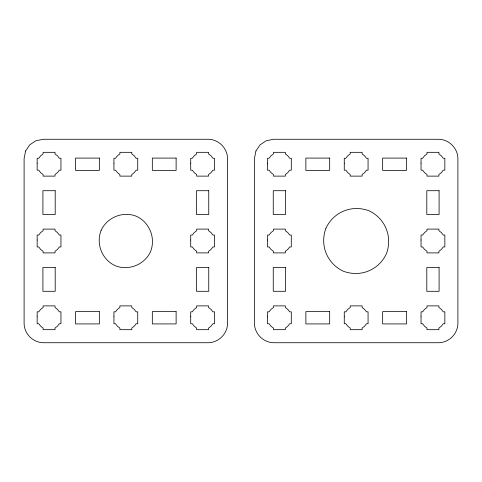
<?xml version="1.0" encoding="UTF-8"?>
<svg xmlns="http://www.w3.org/2000/svg" width="482" height="482" viewBox="0 0 482 482"><rect width="100%" height="100%" fill="white"/><g stroke="black" fill="none" stroke-linecap="round" stroke-linejoin="round"><path stroke-width="0.72" d="M37.156 316.794L37.156 323.729L38.747 323.729L40.639 326.194L43.103 328.085L43.103 329.682L55.002 329.682L55.002 328.085L57.466 326.194L59.364 323.729L60.955 323.729L60.955 311.83L59.364 311.83L57.472 309.366L55.002 307.474L55.002 305.883L43.103 305.883L43.103 307.474L40.639 309.366L38.747 311.83L37.156 311.83L37.156 316.794M37.156 240.018L37.156 246.953L38.747 246.953L40.639 249.417L43.103 251.309L43.103 252.899L55.002 252.899L55.002 251.309L57.466 249.417L59.364 246.953L60.955 246.953L60.955 235.053L59.364 235.053L57.472 232.589L55.002 230.691L55.002 229.101L43.103 229.101L43.103 230.691L40.639 232.589L38.747 235.053L37.156 235.053L37.156 240.018M37.156 163.241L37.156 170.176L38.747 170.176L40.639 172.64L43.103 174.532L43.103 176.123L55.002 176.123L55.002 174.532L57.466 172.64L59.364 170.176L60.955 170.176L60.955 158.277L59.364 158.277L57.472 155.807L55.002 153.915L55.002 152.324L43.103 152.324L43.103 153.915L40.639 155.807L38.747 158.277L37.156 158.277L37.156 163.241M113.933 316.794L113.933 323.729L115.523 323.729L117.421 326.194L119.885 328.085L119.885 329.682L131.785 329.682L131.785 328.085L134.249 326.194L136.141 323.729L137.732 323.729L137.732 311.83L136.141 311.83L134.249 309.366L131.785 307.474L131.785 305.883L119.885 305.883L119.885 307.474L117.415 309.366L115.523 311.83L113.933 311.83L113.933 316.794M113.933 163.241L113.933 170.176L115.523 170.176L117.421 172.64L119.885 174.532L119.885 176.123L131.785 176.123L131.785 174.532L134.249 172.64L136.141 170.176L137.732 170.176L137.732 158.277L136.141 158.277L134.249 155.807L131.785 153.915L131.785 152.324L119.885 152.324L119.885 153.915L117.415 155.807L115.523 158.277L113.933 158.277L113.933 163.241M190.709 316.794L190.709 323.729L192.306 323.729L194.198 326.194L196.662 328.085L196.662 329.682L208.561 329.682L208.561 328.085L211.026 326.194L212.917 323.729L214.514 323.729L214.514 311.83L212.917 311.83L211.026 309.366L208.561 307.474L208.561 305.883L196.662 305.883L196.662 307.474L194.198 309.366L192.3 311.83L190.709 311.83L190.709 316.794M190.709 240.018L190.709 246.953L192.306 246.953L194.198 249.417L196.662 251.309L196.662 252.899L208.561 252.899L208.561 251.309L211.026 249.417L212.917 246.953L214.514 246.953L214.514 235.053L212.917 235.053L211.026 232.589L208.561 230.691L208.561 229.101L196.662 229.101L196.662 230.691L194.198 232.589L192.3 235.053L190.709 235.053L190.709 240.018M190.709 163.241L190.709 170.176L192.306 170.176L194.198 172.64L196.662 174.532L196.662 176.123L208.561 176.123L208.561 174.532L211.026 172.64L212.917 170.176L214.514 170.176L214.514 158.277L212.917 158.277L211.026 155.807L208.561 153.915L208.561 152.324L196.662 152.324L196.662 153.915L194.198 155.807L192.3 158.277L190.709 158.277L190.709 163.241M267.492 316.794L267.492 323.729L269.083 323.729L270.974 326.194L273.439 328.085L273.439 329.682L285.338 329.682L285.338 328.085L287.802 326.194L289.694 323.729L291.291 323.729L291.291 311.83L289.7 311.83L287.808 309.366L285.338 307.474L285.338 305.883L273.439 305.883L273.439 307.474L270.974 309.366L269.083 311.83L267.492 311.83L267.492 316.794M267.492 240.018L267.492 246.953L269.083 246.953L270.974 249.417L273.439 251.309L273.439 252.899L285.338 252.899L285.338 251.309L287.802 249.417L289.694 246.953L291.291 246.953L291.291 235.053L289.7 235.053L287.808 232.589L285.338 230.691L285.338 229.101L273.439 229.101L273.439 230.691L270.974 232.589L269.083 235.053L267.492 235.053L267.492 240.018M267.492 163.241L267.492 170.176L269.083 170.176L270.974 172.64L273.439 174.532L273.439 176.123L285.338 176.123L285.338 174.532L287.802 172.64L289.694 170.176L291.291 170.176L291.291 158.277L289.7 158.277L287.808 155.807L285.338 153.915L285.338 152.324L273.439 152.324L273.439 153.915L270.974 155.807L269.083 158.277L267.492 158.277L267.492 163.241M344.269 163.241L344.269 170.176L345.859 170.176L347.751 172.64L350.215 174.532L350.215 176.123L362.121 176.123L362.121 174.532L364.585 172.64L366.477 170.176L368.067 170.176L368.067 158.277L366.477 158.277L364.585 155.807L362.121 153.915L362.121 152.324L350.215 152.324L350.215 153.915L347.751 155.807L345.859 158.277L344.269 158.277L344.269 163.241M344.269 316.794L344.269 323.729L345.859 323.729L347.751 326.194L350.215 328.085L350.215 329.682L362.121 329.682L362.121 328.085L364.585 326.194L366.477 323.729L368.067 323.729L368.067 311.83L366.477 311.83L364.585 309.366L362.121 307.474L362.121 305.883L350.215 305.883L350.215 307.474L347.751 309.366L345.859 311.83L344.269 311.83L344.269 316.794M421.045 316.794L421.045 323.729L422.642 323.729L424.534 326.194L426.998 328.085L426.998 329.682L438.897 329.682L438.897 328.085L441.361 326.194L443.253 323.729L444.844 323.729L444.844 311.83L443.253 311.83L441.361 309.366L438.897 307.474L438.897 305.883L426.998 305.883L426.998 307.474L424.534 309.366L422.636 311.83L421.045 311.83L421.045 316.794M421.045 240.018L421.045 246.953L422.642 246.953L424.534 249.417L426.998 251.309L426.998 252.899L438.897 252.899L438.897 251.309L441.361 249.417L443.253 246.953L444.844 246.953L444.844 235.053L443.253 235.053L441.361 232.589L438.897 230.691L438.897 229.101L426.998 229.101L426.998 230.691L424.534 232.589L422.636 235.053L421.045 235.053L421.045 240.018M421.045 163.241L421.045 170.176L422.642 170.176L424.534 172.64L426.998 174.532L426.998 176.123L438.897 176.123L438.897 174.532L441.361 172.64L443.253 170.176L444.844 170.176L444.844 158.277L443.253 158.277L441.361 155.807L438.897 153.915L438.897 152.324L426.998 152.324L426.998 153.915L424.534 155.807L422.636 158.277L421.045 158.277L421.045 163.241M25.606 150.98L24.1 158.464L24.1 323.536C24.287 333.869 32.963 342.545 43.296 342.732L208.369 342.732C218.701 342.545 227.383 333.869 227.564 323.536L227.564 158.464C227.377 148.131 218.701 139.455 208.369 139.268L43.296 139.268L35.813 140.774L29.709 144.877L25.606 150.98M101.069 230.541C95.767 243.952 102.16 259.888 115.373 265.763C128.784 271.065 144.721 264.672 150.595 251.459C155.903 238.048 149.504 222.112 136.292 216.237C122.88 210.935 106.944 217.328 101.069 230.541M255.942 150.98L254.436 158.464L254.436 323.536C254.623 333.869 263.299 342.545 273.631 342.732L438.704 342.732C449.037 342.545 457.713 333.869 457.9 323.536L457.9 158.464C457.713 148.131 449.037 139.455 438.704 139.268L273.631 139.268L266.148 140.774L260.045 144.877L255.942 150.98M325.922 228.227C319.626 245.248 326.935 263.497 343.395 271.245C360.416 277.542 378.665 270.233 386.413 253.773C392.709 236.752 385.401 218.503 368.941 210.755C351.92 204.458 333.671 211.767 325.922 228.227M99.346 158.084L75.541 158.084L75.541 170.369L99.346 170.369L99.346 158.084M176.123 158.084L152.324 158.084L152.324 170.369L176.123 170.369L176.123 158.084M329.682 158.084L305.877 158.084L305.877 170.369L329.682 170.369L329.682 158.084M406.459 158.084L382.654 158.084L382.654 170.369L406.459 170.369L406.459 158.084M55.201 190.709L42.916 190.709L42.916 214.514L55.201 214.514L55.201 190.709M208.754 190.709L196.469 190.709L196.469 214.514L208.754 214.514L208.754 190.709M285.531 190.709L273.252 190.709L273.252 214.514L285.531 214.514L285.531 190.709M439.09 190.709L426.805 190.709L426.805 214.514L439.09 214.514L439.09 190.709M55.201 267.492L42.916 267.492L42.916 291.291L55.201 291.291L55.201 267.492M208.754 267.492L196.469 267.492L196.469 291.291L208.754 291.291L208.754 267.492M285.531 267.492L273.252 267.492L273.252 291.291L285.531 291.291L285.531 267.492M439.09 267.492L426.805 267.492L426.805 291.291L439.09 291.291L439.09 267.492M99.346 311.637L75.541 311.637L75.541 323.922L99.346 323.922L99.346 311.637M176.123 311.637L152.324 311.637L152.324 323.922L176.123 323.922L176.123 311.637M329.682 311.637L305.877 311.637L305.877 323.922L329.682 323.922L329.682 311.637M406.459 311.637L382.654 311.637L382.654 323.922L406.459 323.922L406.459 311.637"/></g></svg>
